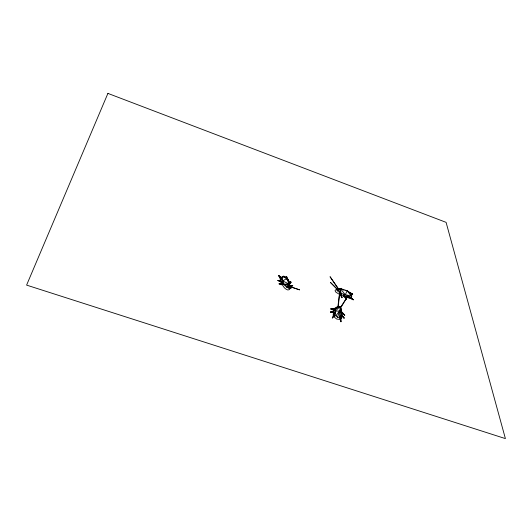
<?xml version="1.0" encoding="UTF-8"?>
<svg xmlns="http://www.w3.org/2000/svg" width="532" height="532" viewBox="0 0 532 532"><rect width="100%" height="100%" fill="white"/><g stroke="black" fill="none" stroke-linecap="round" stroke-linejoin="round"><path stroke-width="0.8" d="M346.498 297.188L343.619 295.134L343.187 294.243L346.498 297.188L346.492 299.15L345.554 297.807L342.834 295.852L340.793 295.08L341.956 297.714L341.005 293.744L340.513 293.445L341.956 297.714L340.413 294.941L335.951 292.248L335.027 290.685L335.778 289.714L337.268 289.608M341.098 313.747L344.157 318.136L341.331 315.177L341.451 309.757L340.074 306.585L335.725 308.48L335.12 311.26L335.865 315.888L337.594 317.278L339.489 317.484L340.074 306.585L337.601 306.658L334.734 308.261L334.236 309.504L330.698 308.926L335.612 308.833L330.698 308.926L334.182 309.757L333.89 311.094L332.074 312.191L330.425 312.085L334.468 310.449L335.153 310.741L335.28 310.196L334.109 309.95L332.586 311.885L330.425 312.085L332.154 312.61L333.83 311.506L333.89 313.86L333.212 313.873L333.278 316.334M341.045 314.419L344.157 318.136L341.265 315.695L340.646 316.839L341.231 317.411L340.52 319.526L340.932 321.787L340.447 318.542L341.883 316.36L340.413 315.755L340.706 315.217L341.883 316.36L340.959 318.801L340.932 321.787L340.001 319.267L340.527 317.371L339.283 319.353L336.743 319.08L334.422 317.212L333.983 314.445L333.777 316.527L332.281 317.99L334.495 313.361L333.85 312.816L333.717 315.609L334.216 315.808L334.495 313.361L335.32 313.501L335.207 312.783L333.85 312.816M347.888 291.476L352.696 294.103L350.628 293.95M288.377 288.091L288.816 281.82L285.757 277.086L283.769 276.181L282.286 276.587C282.425 280.969 283.928 286.356 288.377 288.091L289.574 287.792L290.173 286.416L286.821 278.449L283.769 276.181M341.484 313.022L344.763 315.13L341.358 311.499L342.595 313.368L344.763 315.13L341.451 313.454M290.173 283.396L290.046 281.541L289.641 282.971L290.173 283.396L289.195 283.529L288.982 282.884L289.641 282.971L290.339 281.96L291.17 282.253L289.933 282.692L289.581 284.474M341.398 311.2L341.517 312.51M286.342 278.615L286.628 276.587L288.018 279.812L288.776 280.191L287.819 280.683M336.064 308.261L336.184 307.43L340.074 306.585L341.577 311.067M337.594 317.278L339.562 310.901L335.12 311.26L340.074 306.585L341.338 310.595M339.243 292.374L340.433 288.59L347.223 290.738L350.854 293.544L351.818 295.034L351.073 295.938C346.066 294.801 339.755 294.11 336.523 289.701L337.075 288.982L340.433 288.59L344.164 290.279M340.214 289.282L340.433 288.59L337.075 288.982M341.172 316.314L340.447 318.542L340.959 318.801M281.82 283.689L281.927 283.37L283.729 284.088L283.948 284.56L281.82 283.689L279.021 283.869L282.605 285.052C283.669 287.253 285.365 289.308 287.892 289.98L289.494 289.574L290.199 287.952L289.86 286.389L292.746 285.784L289.561 285.358M289.049 284.048L289.641 282.273L291.17 282.253L290.046 281.541M289.794 285.445L288.816 281.82L285.757 277.086M286.808 287.406L288.736 283.849L282.745 280.956L286.821 278.449L282.286 276.587M339.489 317.484L341.371 314.02L340.074 306.585L335.725 308.48M335.865 315.888L339.562 310.901L341.371 314.02M332.281 317.99L334.216 315.808M350.954 295.2L351.812 296.537L350.821 297.754C341.823 296.025 352.211 297.953 353.268 299.829L347.695 295.493L346.791 295.313L347.728 296.464L348.054 296.138L350.754 297.328L353.268 299.829L350.389 298.372L347.097 297.494L346.631 296.916L343.446 296.065L346.073 297.9L346.492 299.15L345.986 297.102L344.078 295.027L343.619 295.134M332.586 311.885L334.468 310.449L334.109 309.95M337.208 290.858L340.433 288.59L345.261 294.775L347.223 290.738L351.818 295.034M342.881 313.168L342.595 313.368L341.358 311.499M284.999 285.691L288.736 283.849L289.92 285.086M282.844 276.893L280.849 277.438C281.581 284.454 280.51 275.589 278.376 275.403L280.763 277.026L281.022 279.081L282.492 279.918L282.425 279.24L281.022 279.081L280.251 276.919L278.376 275.403L279.852 277.657L280.437 280.165L281.175 280.577L281.322 282.04L277.884 280.371L282.512 281.687L282.838 282.419L277.884 280.371L281.554 282.625L282.392 284.56L279.021 283.869L281.927 283.37L283.948 284.56M336.523 289.701L340.433 288.59L340.706 289.268M284.627 284.72L288.736 283.849L290.173 286.416M287.347 279.952L288.018 279.812L286.741 277.884L286.628 276.587L286.801 278.662L287.499 279.965M289.767 286.096L292.746 285.784L289.608 285.697M284.188 284.281L288.736 283.849L289.574 287.792M345.68 290.658L347.223 290.738L351.073 295.938M286.741 277.884L288.776 280.191M350.635 293.704L352.696 294.103L350.382 292.873M280.251 276.919L280.763 277.026L281.568 278.888M347.728 296.464L350.821 297.667L350.754 297.328M348.34 292.075L350.369 293.199L347.881 291.543M341.923 289.368L341.212 288.311L341.458 289.049M340.753 308.52L341.451 309.757M340.074 306.585L340.407 307.902M341.012 293.179L340.433 288.59L340.487 292.806M339.755 291.822L338.272 306.685L337.86 306.838L339.755 291.822M107.91 93.393L26.6 285.112L505.4 438.607L446.089 222.356L107.91 93.393M348.167 295.559L340.586 308.041L340.367 307.616L348.167 295.559M289.514 286.449L299.496 289.827L289.514 286.449M338.399 288.849L330.119 276.82L338.399 288.849M287.287 286.203L286.834 286.076L291.044 288.663L287.287 286.203M338.325 290.259L330.472 282.452L338.538 290.672L338.325 290.259"/></g></svg>
